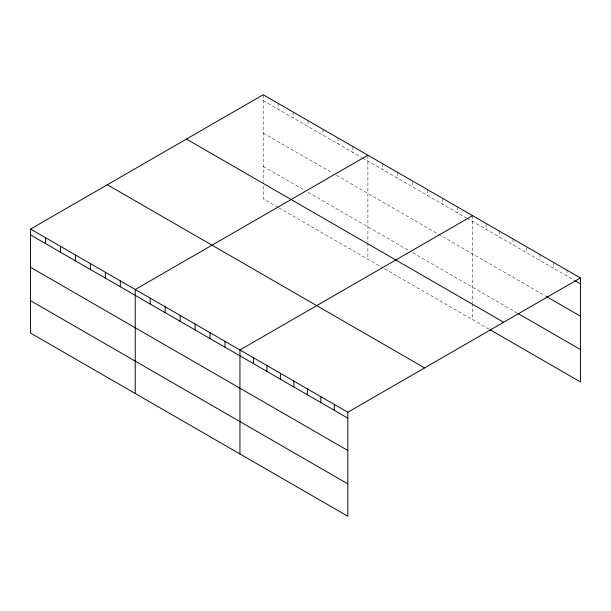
<?xml version="1.0" encoding="UTF-8"?>
<svg xmlns="http://www.w3.org/2000/svg" width="611" height="611" viewBox="0 0 611 611"><rect width="100%" height="100%" fill="white"/><g stroke="black" fill="none" stroke-linecap="round" stroke-linejoin="round"><path stroke-width="0.46" stroke-dasharray="3.06 2.29" d="M263.188 100.632L361.582 157.439M362.369 157.89L466.285 217.883M467.071 218.341L574.103 280.136M263.188 133.015L333.247 173.463M336.394 175.281L545.554 296.037M263.188 166.375L304.118 190.013M308.059 192.282L408.82 250.457M412.753 252.733L516.998 312.916M278.142 207.396L263.188 198.758L263.188 182.567M278.929 207.855L382.837 267.839M384.411 268.748L489.235 329.268M566.97 270.146L566.97 276.012M553.482 262.356L553.482 268.229M540.002 254.573L540.002 260.446M526.514 247.631L526.514 252.664M513.034 239L513.034 244.874M499.546 231.218L499.546 237.091M486.066 223.435L486.066 229.308M472.578 215.652L472.578 302.506M472.578 303.461L472.578 319.652M457.624 207.014L457.624 212.888M442.67 198.376L442.67 204.25M427.708 189.746L427.708 195.619M412.753 181.948L412.753 186.981M397.799 172.47L397.799 178.343M382.837 163.84L382.837 169.713M367.883 156.042L367.883 242.063M367.883 243.018L367.883 259.209M352.929 146.571L352.929 152.437M337.967 137.933L337.967 143.806M323.013 129.295L323.013 135.168M308.059 120.665L308.059 126.53M293.097 112.027L293.097 117.9M278.142 103.389L278.142 109.262M263.188 94.758L263.188 181.62"/><path stroke-width="0.92" d="M347.812 450.49L347.812 412.242L30.55 229.064L30.55 333.071L347.812 516.242L347.812 450.49L30.55 267.32M490.03 329.726L580.45 381.936L580.45 277.929L263.188 94.758L30.55 229.064M367.883 155.202L135.245 289.515L135.245 393.522M472.578 215.652L239.947 349.958L239.947 453.965M347.812 412.242L580.45 277.929M574.898 280.594L580.45 283.802M546.341 296.495L580.45 316.185M517.792 313.374L580.45 349.545M186.416 139.079L503.678 322.249M107.322 184.743L424.584 367.914M30.55 234.937L347.812 418.107M30.55 300.688L347.812 483.859M334.332 404.451L334.332 410.325M320.844 396.669L320.844 402.542M307.364 388.886L307.364 394.759M293.876 381.096L293.876 386.969M280.396 373.313L280.396 379.187M266.915 365.531L266.915 371.404M253.428 357.748L253.428 363.614M224.985 341.328L224.985 347.193M210.031 332.69L210.031 338.563M195.077 324.051L195.077 329.925M180.115 315.421L180.115 321.294M165.161 306.783L165.161 312.656M150.207 298.153L150.207 304.018M120.291 280.877L120.291 286.75M105.336 272.246L105.336 278.112M90.375 263.608L90.375 269.482M75.42 254.97L75.42 260.844M60.466 246.34L60.466 252.213M45.504 237.702L45.504 243.575"/></g></svg>
